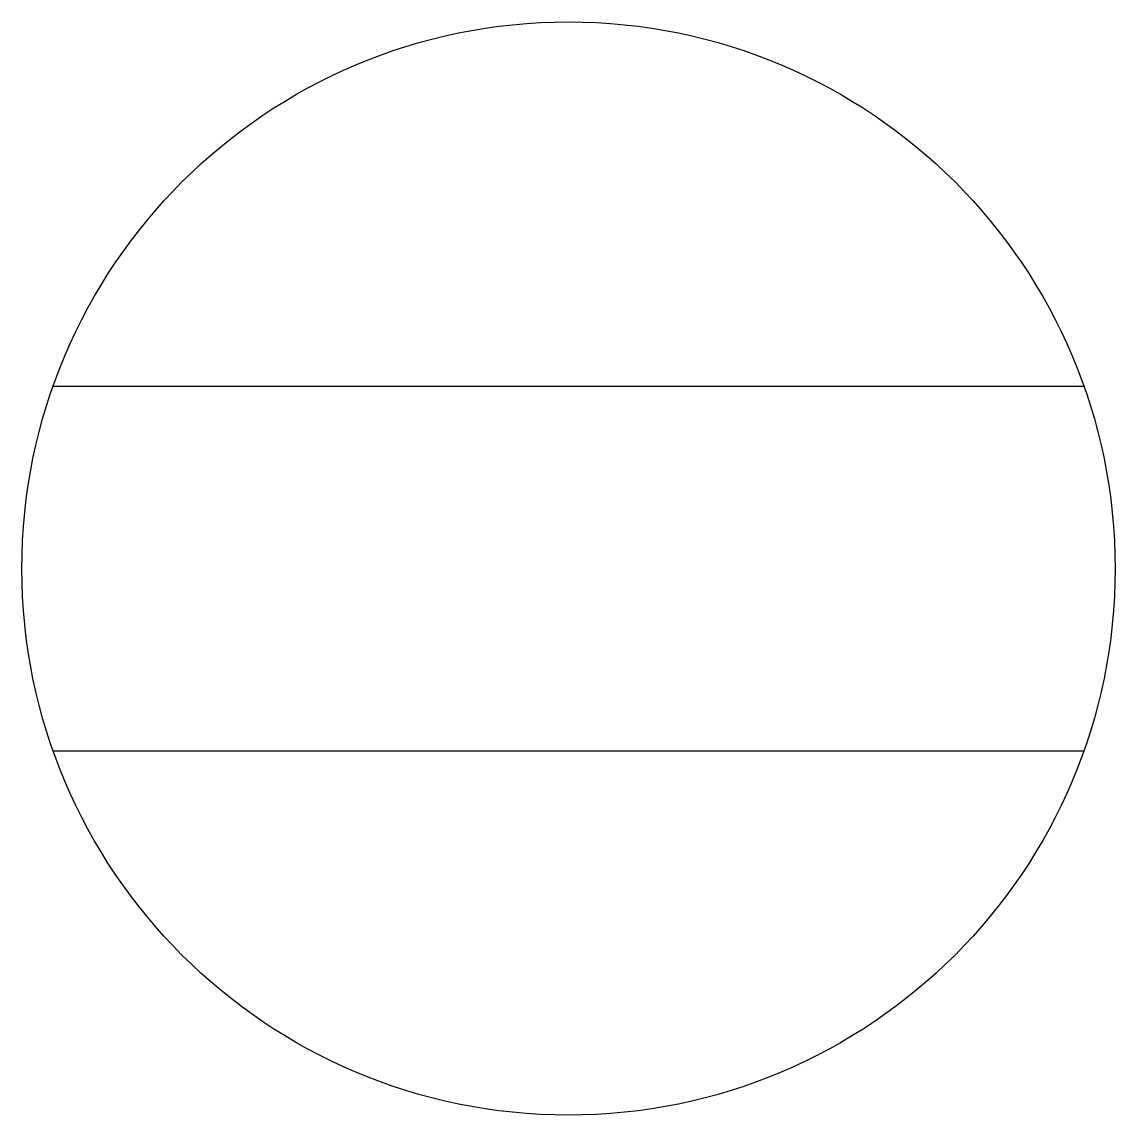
# Model space of a CAD drawing. Extents: x 9.75 to 11.25, y 15.5 to 17.
import ezdxf

# ---------------------------------------------------------------- set-up
doc = ezdxf.new("R2010")
doc.units = 0

msp = doc.modelspace()

# ---------------------------------------------------------------- linework, layer by layer
for p, q in [((9.7929, 16.5), (11.2071, 16.5)), ((9.7929, 16), (11.2071, 16))]:
    msp.add_line(p, q)
msp.add_circle((10.5, 16.25), 0.75)

doc.saveas('drawing.dxf')
